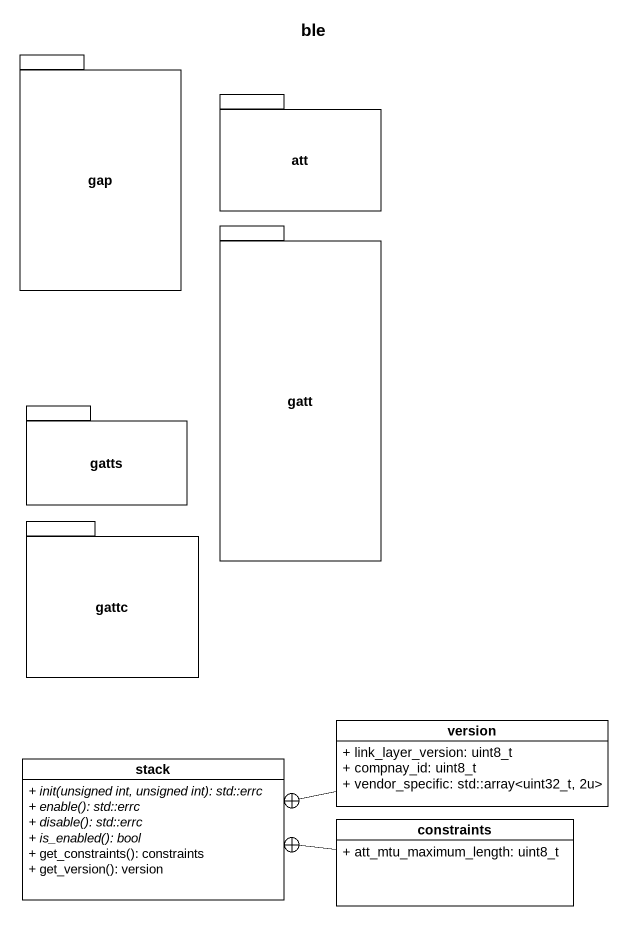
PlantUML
@startuml
title ble
hide circle
hide empty members
skinparam classAttributeIconSize 0
package gap {
}
package att {
}
package gatt {
}
package gatts {
}
package gattc {
}
class version {
  + link_layer_version: uint8_t
  + compnay_id: uint8_t
  + vendor_specific: std::array<uint32_t, 2u>
}
class "stack" as stack_ {
  {abstract} + init(unsigned int, unsigned int): std::errc
  {abstract} + enable(): std::errc
  {abstract} + disable(): std::errc
  {abstract} + is_enabled(): bool
  + get_constraints(): constraints
  + get_version(): version
}
class constraints {
  + att_mtu_maximum_length: uint8_t
}
version -left-+ stack_
constraints -left-+ stack_
@enduml
